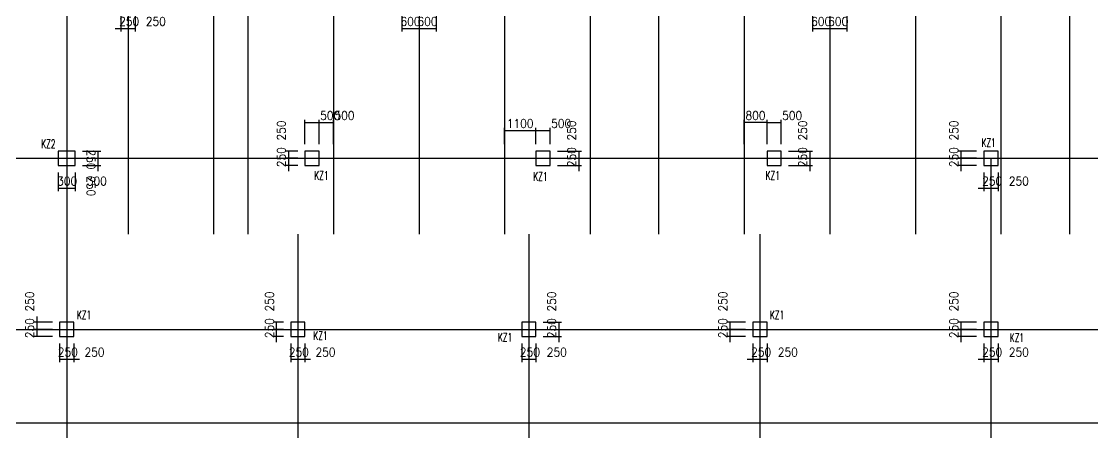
# Model space of a CAD drawing. Extents: x 387171 to 699106, y 11966 to 245688.
# Drawn here: x 537168 to 574722, y 203469 to 217889 of the extents above; entities that cross this region are included whole.
import ezdxf

# ---------------------------------------------------------------- set-up
doc = ezdxf.new("R2010")
doc.units = 0
doc.header["$LTSCALE"] = 100
doc.header["$MEASUREMENT"] = 0
for name, color, linetype in [('COLU', 7, 'Continuous'), ('DIM', 3, 'Continuous'), ('DOTE', 253, 'Continuous'), ('NUM', 7, 'Continuous'), ('小尺寸', 4, 'Continuous')]:
    doc.layers.add(name, color=color, linetype=linetype)
doc.styles.get("Standard").update_dxf_attribs({"font": 'standard'})
doc.dimstyles.get("Standard").update_dxf_attribs({"dimtxt": 300, "dimasz": 100, "dimexe": 100, "dimexo": 250, "dimgap": 100, "dimtad": 0, "dimtoh": 1, "dimdec": 0, "dimdsep": 46, "dimcen": 0.09, "dimclrt": 7, "dimadec": 0, "dimazin": 0, "dimtfac": 1, "dimtdec": 4, "dimtofl": 0, "dimtmove": 0, "dimatfit": 3, "dimfxl": 1, "dimtolj": 1, "dimtzin": 0, "dimarcsym": 0})

# ---------------------------------------------------------------- blocks, each defined once
blk = doc.blocks.new('*D972')
at = {"layer": '小尺寸', "color": 0, "linetype": 'ByBlock', "lineweight": -2}
for p, q in [((564908, 218187), (564908, 217537)), ((565508, 218187), (565508, 217537)), ((564908, 217637), (565508, 217637))]:
    blk.add_line(p, q, dxfattribs=at)
for points in [[(564908, 217637), (565008, 217654), (565008, 217620)], [(565508, 217637), (565408, 217620), (565408, 217654)]]:
    blk.add_solid(points, dxfattribs=at)
at = {"layer": '小尺寸', "color": 7, "linetype": 'Continuous', "lineweight": -2, "insert": (565208, 217887), "char_height": 300, "width": 556.67, "attachment_point": 5}
blk.add_mtext('600', dxfattribs=at)
blk = doc.blocks.new('*D1742')
at = {"layer": '小尺寸', "color": 0, "linetype": 'ByBlock', "lineweight": -2}
for p, q in [((565508, 218187), (565508, 217537)), ((566108, 218187), (566108, 217537)), ((565508, 217637), (566108, 217637))]:
    blk.add_line(p, q, dxfattribs=at)
for points in [[(565508, 217637), (565608, 217654), (565608, 217620)], [(566108, 217637), (566008, 217620), (566008, 217654)]]:
    blk.add_solid(points, dxfattribs=at)
at = {"layer": '小尺寸', "color": 7, "linetype": 'Continuous', "lineweight": -2, "insert": (565808, 217887), "char_height": 300, "width": 556.67, "attachment_point": 5}
blk.add_mtext('600', dxfattribs=at)
blk = doc.blocks.new('*D2024')
at = {"layer": '小尺寸', "color": 0, "linetype": 'ByBlock', "lineweight": -2}
for p, q in [((550508, 218187), (550508, 217537)), ((551108, 218187), (551108, 217537)), ((550508, 217637), (551108, 217637))]:
    blk.add_line(p, q, dxfattribs=at)
for points in [[(550508, 217637), (550608, 217654), (550608, 217620)], [(551108, 217637), (551008, 217620), (551008, 217654)]]:
    blk.add_solid(points, dxfattribs=at)
at = {"layer": '小尺寸', "color": 7, "linetype": 'Continuous', "lineweight": -2, "insert": (550808, 217887), "char_height": 300, "width": 556.67, "attachment_point": 5}
blk.add_mtext('600', dxfattribs=at)
blk = doc.blocks.new('*D2215')
at = {"layer": '小尺寸', "color": 0, "linetype": 'ByBlock', "lineweight": -2}
for p, q in [((551108, 218187), (551108, 217537)), ((551708, 218187), (551708, 217537)), ((551108, 217637), (551708, 217637))]:
    blk.add_line(p, q, dxfattribs=at)
for points in [[(551108, 217637), (551208, 217654), (551208, 217620)], [(551708, 217637), (551608, 217620), (551608, 217654)]]:
    blk.add_solid(points, dxfattribs=at)
at = {"layer": '小尺寸', "color": 7, "linetype": 'Continuous', "lineweight": -2, "insert": (551408, 217887), "char_height": 300, "width": 556.67, "attachment_point": 5}
blk.add_mtext('600', dxfattribs=at)
blk = doc.blocks.new('*D1907')
at = {"layer": 'DIM', "color": 0, "linetype": 'ByBlock', "lineweight": -2}
for p, q in [((540658, 218188), (540658, 217538)), ((540908, 218188), (540908, 217538)), ((540458, 217638), (541108, 217638))]:
    blk.add_line(p, q, dxfattribs=at)
for points in [[(540658, 217638), (540558, 217621), (540558, 217655)], [(540908, 217638), (541008, 217655), (541008, 217621)]]:
    blk.add_solid(points, dxfattribs=at)
at = {"layer": 'DIM', "color": 7, "linetype": 'Continuous', "lineweight": -2, "insert": (540948, 217888), "char_height": 300, "width": 566.67, "attachment_point": 5}
blk.add_mtext('250', dxfattribs=at)
blk = doc.blocks.new('*D1522')
at = {"layer": 'DIM', "color": 0, "linetype": 'ByBlock', "lineweight": -2}
for p, q in [((540908, 218188), (540908, 217538)), ((541158, 218188), (541158, 217538)), ((540908, 217638), (541158, 217638))]:
    blk.add_line(p, q, dxfattribs=at)
for points in [[(540908, 217638), (541008, 217655), (541008, 217621)], [(541158, 217638), (541058, 217621), (541058, 217655)]]:
    blk.add_solid(points, dxfattribs=at)
at = {"layer": 'DIM', "color": 7, "linetype": 'Continuous', "lineweight": -2, "insert": (541884, 217888), "char_height": 300, "width": 566.67, "attachment_point": 5}
blk.add_mtext('250', dxfattribs=at)
blk = doc.blocks.new('*D2287')
at = {"layer": 'DIM', "color": 0, "linetype": 'ByBlock', "lineweight": -2}
for p, q in [((570658, 213338), (570008, 213338)), ((570108, 213338), (570108, 213088)), ((570658, 213088), (570008, 213088))]:
    blk.add_line(p, q, dxfattribs=at)
for points in [[(570108, 213338), (570125, 213238), (570091, 213238)], [(570108, 213088), (570091, 213188), (570125, 213188)]]:
    blk.add_solid(points, dxfattribs=at)
at = {"layer": 'DIM', "color": 7, "linetype": 'Continuous', "lineweight": -2, "insert": (569858, 214064), "char_height": 300, "width": 566.67, "attachment_point": 5, "rotation": 90}
blk.add_mtext('250', dxfattribs=at)
blk = doc.blocks.new('*D2046')
at = {"layer": 'DIM', "color": 0, "linetype": 'ByBlock', "lineweight": -2}
for p, q in [((570658, 213088), (570008, 213088)), ((570108, 213288), (570108, 212638)), ((570658, 212838), (570008, 212838))]:
    blk.add_line(p, q, dxfattribs=at)
for points in [[(570108, 213088), (570091, 213188), (570125, 213188)], [(570108, 212838), (570125, 212738), (570091, 212738)]]:
    blk.add_solid(points, dxfattribs=at)
at = {"layer": 'DIM', "color": 7, "linetype": 'Continuous', "lineweight": -2, "insert": (569858, 213128), "char_height": 300, "width": 566.67, "attachment_point": 5, "rotation": 90}
blk.add_mtext('250', dxfattribs=at)
blk = doc.blocks.new('*D2806')
at = {"layer": 'DIM', "color": 0, "linetype": 'ByBlock', "lineweight": -2}
for p, q in [((570908, 212588), (570908, 211938)), ((571158, 212588), (571158, 211938)), ((570708, 212038), (571358, 212038))]:
    blk.add_line(p, q, dxfattribs=at)
for points in [[(570908, 212038), (570808, 212021), (570808, 212055)], [(571158, 212038), (571258, 212055), (571258, 212021)]]:
    blk.add_solid(points, dxfattribs=at)
at = {"layer": 'DIM', "color": 7, "linetype": 'Continuous', "lineweight": -2, "insert": (571198, 212288), "char_height": 300, "width": 566.67, "attachment_point": 5}
blk.add_mtext('250', dxfattribs=at)
blk = doc.blocks.new('*D2556')
at = {"layer": 'DIM', "color": 0, "linetype": 'ByBlock', "lineweight": -2}
for p, q in [((571158, 212588), (571158, 211938)), ((571408, 212588), (571408, 211938)), ((571158, 212038), (571408, 212038))]:
    blk.add_line(p, q, dxfattribs=at)
for points in [[(571158, 212038), (571258, 212055), (571258, 212021)], [(571408, 212038), (571308, 212021), (571308, 212055)]]:
    blk.add_solid(points, dxfattribs=at)
at = {"layer": 'DIM', "color": 7, "linetype": 'Continuous', "lineweight": -2, "insert": (572134, 212288), "char_height": 300, "width": 566.67, "attachment_point": 5}
blk.add_mtext('250', dxfattribs=at)
blk = doc.blocks.new('*D1578')
at = {"layer": 'DIM', "color": 0, "linetype": 'ByBlock', "lineweight": -2}
for p, q in [((563308, 213588), (563308, 214438)), ((563808, 213588), (563808, 214438)), ((563308, 214338), (563808, 214338))]:
    blk.add_line(p, q, dxfattribs=at)
for points in [[(563308, 214338), (563408, 214355), (563408, 214321)], [(563808, 214338), (563708, 214321), (563708, 214355)]]:
    blk.add_solid(points, dxfattribs=at)
at = {"layer": 'DIM', "color": 7, "linetype": 'Continuous', "lineweight": -2, "insert": (564191, 214588), "char_height": 300, "width": 566.67, "attachment_point": 5}
blk.add_mtext('500', dxfattribs=at)
blk = doc.blocks.new('*D1344')
at = {"layer": 'DIM', "color": 0, "linetype": 'ByBlock', "lineweight": -2}
for p, q in [((564058, 213338), (564908, 213338)), ((564808, 213338), (564808, 213088)), ((564058, 213088), (564908, 213088))]:
    blk.add_line(p, q, dxfattribs=at)
for points in [[(564808, 213338), (564825, 213238), (564791, 213238)], [(564808, 213088), (564791, 213188), (564825, 213188)]]:
    blk.add_solid(points, dxfattribs=at)
at = {"layer": 'DIM', "color": 7, "linetype": 'Continuous', "lineweight": -2, "insert": (564558, 214064), "char_height": 300, "width": 566.67, "attachment_point": 5, "rotation": 90}
blk.add_mtext('250', dxfattribs=at)
blk = doc.blocks.new('*D2085')
at = {"layer": 'DIM', "color": 0, "linetype": 'ByBlock', "lineweight": -2}
for p, q in [((564058, 213088), (564908, 213088)), ((564808, 213288), (564808, 212638)), ((564058, 212838), (564908, 212838))]:
    blk.add_line(p, q, dxfattribs=at)
for points in [[(564808, 213088), (564791, 213188), (564825, 213188)], [(564808, 212838), (564825, 212738), (564791, 212738)]]:
    blk.add_solid(points, dxfattribs=at)
at = {"layer": 'DIM', "color": 7, "linetype": 'Continuous', "lineweight": -2, "insert": (564558, 213128), "char_height": 300, "width": 566.67, "attachment_point": 5, "rotation": 90}
blk.add_mtext('250', dxfattribs=at)
blk = doc.blocks.new('*D1826')
at = {"layer": 'DIM', "color": 0, "linetype": 'ByBlock', "lineweight": -2}
for p, q in [((555208, 213588), (555208, 214159)), ((555208, 214059), (555708, 214059)), ((555708, 213588), (555708, 214159))]:
    blk.add_line(p, q, dxfattribs=at)
for points in [[(555208, 214059), (555308, 214076), (555308, 214042)], [(555708, 214059), (555608, 214042), (555608, 214076)]]:
    blk.add_solid(points, dxfattribs=at)
at = {"layer": 'DIM', "color": 7, "linetype": 'Continuous', "lineweight": -2, "insert": (556091, 214309), "char_height": 300, "width": 566.67, "attachment_point": 5}
blk.add_mtext('500', dxfattribs=at)
blk = doc.blocks.new('*D2581')
at = {"layer": 'DIM', "color": 0, "linetype": 'ByBlock', "lineweight": -2}
for p, q in [((555958, 213338), (556808, 213338)), ((556708, 213338), (556708, 213088)), ((555958, 213088), (556808, 213088))]:
    blk.add_line(p, q, dxfattribs=at)
for points in [[(556708, 213338), (556725, 213238), (556691, 213238)], [(556708, 213088), (556691, 213188), (556725, 213188)]]:
    blk.add_solid(points, dxfattribs=at)
at = {"layer": 'DIM', "color": 7, "linetype": 'Continuous', "lineweight": -2, "insert": (556458, 214064), "char_height": 300, "width": 566.67, "attachment_point": 5, "rotation": 90}
blk.add_mtext('250', dxfattribs=at)
blk = doc.blocks.new('*D2338')
at = {"layer": 'DIM', "color": 0, "linetype": 'ByBlock', "lineweight": -2}
for p, q in [((555958, 213088), (556808, 213088)), ((556708, 213288), (556708, 212638)), ((555958, 212838), (556808, 212838))]:
    blk.add_line(p, q, dxfattribs=at)
for points in [[(556708, 213088), (556691, 213188), (556725, 213188)], [(556708, 212838), (556725, 212738), (556691, 212738)]]:
    blk.add_solid(points, dxfattribs=at)
at = {"layer": 'DIM', "color": 7, "linetype": 'Continuous', "lineweight": -2, "insert": (556458, 213128), "char_height": 300, "width": 566.67, "attachment_point": 5, "rotation": 90}
blk.add_mtext('250', dxfattribs=at)
blk = doc.blocks.new('*D3113')
at = {"layer": 'DIM', "color": 0, "linetype": 'ByBlock', "lineweight": -2}
for p, q in [((547108, 213588), (547108, 214438)), ((547608, 213588), (547608, 214438)), ((547108, 214338), (547608, 214338))]:
    blk.add_line(p, q, dxfattribs=at)
for points in [[(547108, 214338), (547208, 214355), (547208, 214321)], [(547608, 214338), (547508, 214321), (547508, 214355)]]:
    blk.add_solid(points, dxfattribs=at)
at = {"layer": 'DIM', "color": 7, "linetype": 'Continuous', "lineweight": -2, "insert": (547991, 214588), "char_height": 300, "width": 566.67, "attachment_point": 5}
blk.add_mtext('500', dxfattribs=at)
blk = doc.blocks.new('*D2838')
at = {"layer": 'DIM', "color": 0, "linetype": 'ByBlock', "lineweight": -2}
for p, q in [((546858, 213338), (546431, 213338)), ((546531, 213338), (546531, 213088)), ((546858, 213088), (546431, 213088))]:
    blk.add_line(p, q, dxfattribs=at)
for points in [[(546531, 213338), (546548, 213238), (546514, 213238)], [(546531, 213088), (546514, 213188), (546548, 213188)]]:
    blk.add_solid(points, dxfattribs=at)
at = {"layer": 'DIM', "color": 7, "linetype": 'Continuous', "lineweight": -2, "insert": (546281, 214064), "char_height": 300, "width": 566.67, "attachment_point": 5, "rotation": 90}
blk.add_mtext('250', dxfattribs=at)
blk = doc.blocks.new('*D3026')
at = {"layer": 'DIM', "color": 0, "linetype": 'ByBlock', "lineweight": -2}
for p, q in [((546858, 213088), (546431, 213088)), ((546531, 213288), (546531, 212638)), ((546858, 212838), (546431, 212838))]:
    blk.add_line(p, q, dxfattribs=at)
for points in [[(546531, 213088), (546514, 213188), (546548, 213188)], [(546531, 212838), (546548, 212738), (546514, 212738)]]:
    blk.add_solid(points, dxfattribs=at)
at = {"layer": 'DIM', "color": 7, "linetype": 'Continuous', "lineweight": -2, "insert": (546281, 213128), "char_height": 300, "width": 566.67, "attachment_point": 5, "rotation": 90}
blk.add_mtext('250', dxfattribs=at)
blk = doc.blocks.new('*D966')
at = {"layer": 'DIM', "color": 0, "linetype": 'ByBlock', "lineweight": -2}
for p, q in [((538458, 212588), (538458, 211938)), ((538758, 212588), (538758, 211938)), ((538458, 212038), (538758, 212038))]:
    blk.add_line(p, q, dxfattribs=at)
for points in [[(538458, 212038), (538558, 212055), (538558, 212021)], [(538758, 212038), (538658, 212021), (538658, 212055)]]:
    blk.add_solid(points, dxfattribs=at)
at = {"layer": 'DIM', "color": 7, "linetype": 'Continuous', "lineweight": -2, "insert": (538773, 212288), "char_height": 300, "width": 566.67, "attachment_point": 5}
blk.add_mtext('300', dxfattribs=at)
blk = doc.blocks.new('*D1890')
at = {"layer": 'DIM', "color": 0, "linetype": 'ByBlock', "lineweight": -2}
for p, q in [((538758, 212588), (538758, 211938)), ((539058, 212588), (539058, 211938)), ((538758, 212038), (539058, 212038))]:
    blk.add_line(p, q, dxfattribs=at)
for points in [[(538758, 212038), (538858, 212055), (538858, 212021)], [(539058, 212038), (538958, 212021), (538958, 212055)]]:
    blk.add_solid(points, dxfattribs=at)
at = {"layer": 'DIM', "color": 7, "linetype": 'Continuous', "lineweight": -2, "insert": (539809, 212288), "char_height": 300, "width": 566.67, "attachment_point": 5}
blk.add_mtext('300', dxfattribs=at)
blk = doc.blocks.new('*D1498')
at = {"layer": 'DIM', "color": 0, "linetype": 'ByBlock', "lineweight": -2}
for p, q in [((539308, 213088), (539958, 213088)), ((539858, 212638), (539858, 213288)), ((539308, 212838), (539958, 212838))]:
    blk.add_line(p, q, dxfattribs=at)
for points in [[(539858, 213088), (539841, 213188), (539875, 213188)], [(539858, 212838), (539875, 212738), (539841, 212738)]]:
    blk.add_solid(points, dxfattribs=at)
at = {"layer": 'DIM', "color": 7, "linetype": 'Continuous', "lineweight": -2, "insert": (539608, 212112), "char_height": 300, "width": 566.67, "attachment_point": 5, "rotation": 270}
blk.add_mtext('250', dxfattribs=at)
blk = doc.blocks.new('*D2409')
at = {"layer": 'DIM', "color": 0, "linetype": 'ByBlock', "lineweight": -2}
for p, q in [((539308, 213338), (539958, 213338)), ((539858, 213088), (539858, 213338)), ((539308, 213088), (539958, 213088))]:
    blk.add_line(p, q, dxfattribs=at)
for points in [[(539858, 213338), (539875, 213238), (539841, 213238)], [(539858, 213088), (539841, 213188), (539875, 213188)]]:
    blk.add_solid(points, dxfattribs=at)
at = {"layer": 'DIM', "color": 7, "linetype": 'Continuous', "lineweight": -2, "insert": (539608, 213048), "char_height": 300, "width": 566.67, "attachment_point": 5, "rotation": 270}
blk.add_mtext('250', dxfattribs=at)
blk = doc.blocks.new('*D3268')
at = {"layer": 'DIM', "color": 0, "linetype": 'ByBlock', "lineweight": -2}
for p, q in [((538258, 207338), (537608, 207338)), ((537708, 207538), (537708, 206888)), ((538258, 207088), (537608, 207088))]:
    blk.add_line(p, q, dxfattribs=at)
for points in [[(537708, 207338), (537691, 207438), (537725, 207438)], [(537708, 207088), (537725, 206988), (537691, 206988)]]:
    blk.add_solid(points, dxfattribs=at)
at = {"layer": 'DIM', "color": 7, "linetype": 'Continuous', "lineweight": -2, "insert": (537458, 208064), "char_height": 300, "width": 566.67, "attachment_point": 5, "rotation": 90}
blk.add_mtext('250', dxfattribs=at)
blk = doc.blocks.new('*D2883')
at = {"layer": 'DIM', "color": 0, "linetype": 'ByBlock', "lineweight": -2}
for p, q in [((538258, 207088), (537608, 207088)), ((537708, 207088), (537708, 206838)), ((538258, 206838), (537608, 206838))]:
    blk.add_line(p, q, dxfattribs=at)
for points in [[(537708, 207088), (537725, 206988), (537691, 206988)], [(537708, 206838), (537691, 206938), (537725, 206938)]]:
    blk.add_solid(points, dxfattribs=at)
at = {"layer": 'DIM', "color": 7, "linetype": 'Continuous', "lineweight": -2, "insert": (537458, 207128), "char_height": 300, "width": 566.67, "attachment_point": 5, "rotation": 90}
blk.add_mtext('250', dxfattribs=at)
blk = doc.blocks.new('*D3665')
at = {"layer": 'DIM', "color": 0, "linetype": 'ByBlock', "lineweight": -2}
for p, q in [((538508, 206588), (538508, 205938)), ((538758, 206588), (538758, 205938)), ((538508, 206038), (538758, 206038))]:
    blk.add_line(p, q, dxfattribs=at)
for points in [[(538508, 206038), (538608, 206055), (538608, 206021)], [(538758, 206038), (538658, 206021), (538658, 206055)]]:
    blk.add_solid(points, dxfattribs=at)
at = {"layer": 'DIM', "color": 7, "linetype": 'Continuous', "lineweight": -2, "insert": (538798, 206288), "char_height": 300, "width": 566.67, "attachment_point": 5}
blk.add_mtext('250', dxfattribs=at)
blk = doc.blocks.new('*D3415')
at = {"layer": 'DIM', "color": 0, "linetype": 'ByBlock', "lineweight": -2}
for p, q in [((538758, 206588), (538758, 205938)), ((539008, 206588), (539008, 205938)), ((538558, 206038), (539208, 206038))]:
    blk.add_line(p, q, dxfattribs=at)
for points in [[(538758, 206038), (538658, 206021), (538658, 206055)], [(539008, 206038), (539108, 206055), (539108, 206021)]]:
    blk.add_solid(points, dxfattribs=at)
at = {"layer": 'DIM', "color": 7, "linetype": 'Continuous', "lineweight": -2, "insert": (539734, 206288), "char_height": 300, "width": 566.67, "attachment_point": 5}
blk.add_mtext('250', dxfattribs=at)
blk = doc.blocks.new('*D3609')
at = {"layer": 'DIM', "color": 0, "linetype": 'ByBlock', "lineweight": -2}
for p, q in [((546608, 206588), (546608, 205938)), ((546858, 206588), (546858, 205938)), ((546608, 206038), (546858, 206038))]:
    blk.add_line(p, q, dxfattribs=at)
for points in [[(546608, 206038), (546708, 206055), (546708, 206021)], [(546858, 206038), (546758, 206021), (546758, 206055)]]:
    blk.add_solid(points, dxfattribs=at)
at = {"layer": 'DIM', "color": 7, "linetype": 'Continuous', "lineweight": -2, "insert": (546898, 206288), "char_height": 300, "width": 566.67, "attachment_point": 5}
blk.add_mtext('250', dxfattribs=at)
blk = doc.blocks.new('*D4359')
at = {"layer": 'DIM', "color": 0, "linetype": 'ByBlock', "lineweight": -2}
for p, q in [((546858, 206588), (546858, 205938)), ((547108, 206588), (547108, 205938)), ((546658, 206038), (547308, 206038))]:
    blk.add_line(p, q, dxfattribs=at)
for points in [[(546858, 206038), (546758, 206021), (546758, 206055)], [(547108, 206038), (547208, 206055), (547208, 206021)]]:
    blk.add_solid(points, dxfattribs=at)
at = {"layer": 'DIM', "color": 7, "linetype": 'Continuous', "lineweight": -2, "insert": (547834, 206288), "char_height": 300, "width": 566.67, "attachment_point": 5}
blk.add_mtext('250', dxfattribs=at)
blk = doc.blocks.new('*D4121')
at = {"layer": 'DIM', "color": 0, "linetype": 'ByBlock', "lineweight": -2}
for p, q in [((546358, 207088), (546015, 207088)), ((546115, 206638), (546115, 207288)), ((546358, 206838), (546015, 206838))]:
    blk.add_line(p, q, dxfattribs=at)
for points in [[(546115, 207088), (546099, 207188), (546132, 207188)], [(546115, 206838), (546132, 206738), (546099, 206738)]]:
    blk.add_solid(points, dxfattribs=at)
at = {"layer": 'DIM', "color": 7, "linetype": 'Continuous', "lineweight": -2, "insert": (545865, 207128), "char_height": 300, "width": 566.67, "attachment_point": 5, "rotation": 90}
blk.add_mtext('250', dxfattribs=at)
blk = doc.blocks.new('*D307')
at = {"layer": 'DIM', "color": 0, "linetype": 'ByBlock', "lineweight": -2}
for p, q in [((546358, 207338), (546015, 207338)), ((546115, 207088), (546115, 207338)), ((546358, 207088), (546015, 207088))]:
    blk.add_line(p, q, dxfattribs=at)
for points in [[(546115, 207338), (546132, 207238), (546099, 207238)], [(546115, 207088), (546099, 207188), (546132, 207188)]]:
    blk.add_solid(points, dxfattribs=at)
at = {"layer": 'DIM', "color": 7, "linetype": 'Continuous', "lineweight": -2, "insert": (545865, 208064), "char_height": 300, "width": 566.67, "attachment_point": 5, "rotation": 90}
blk.add_mtext('250', dxfattribs=at)
blk = doc.blocks.new('*D65')
at = {"layer": 'DIM', "color": 0, "linetype": 'ByBlock', "lineweight": -2}
for p, q in [((555458, 207338), (556108, 207338)), ((556008, 207338), (556008, 207088)), ((555458, 207088), (556108, 207088))]:
    blk.add_line(p, q, dxfattribs=at)
for points in [[(556008, 207338), (556025, 207238), (555991, 207238)], [(556008, 207088), (555991, 207188), (556025, 207188)]]:
    blk.add_solid(points, dxfattribs=at)
at = {"layer": 'DIM', "color": 7, "linetype": 'Continuous', "lineweight": -2, "insert": (555758, 208064), "char_height": 300, "width": 566.67, "attachment_point": 5, "rotation": 90}
blk.add_mtext('250', dxfattribs=at)
blk = doc.blocks.new('*D804')
at = {"layer": 'DIM', "color": 0, "linetype": 'ByBlock', "lineweight": -2}
for p, q in [((555458, 207088), (556108, 207088)), ((556008, 207288), (556008, 206638)), ((555458, 206838), (556108, 206838))]:
    blk.add_line(p, q, dxfattribs=at)
for points in [[(556008, 207088), (555991, 207188), (556025, 207188)], [(556008, 206838), (556025, 206738), (555991, 206738)]]:
    blk.add_solid(points, dxfattribs=at)
at = {"layer": 'DIM', "color": 7, "linetype": 'Continuous', "lineweight": -2, "insert": (555758, 207128), "char_height": 300, "width": 566.67, "attachment_point": 5, "rotation": 90}
blk.add_mtext('250', dxfattribs=at)
blk = doc.blocks.new('*D1002')
at = {"layer": 'DIM', "color": 0, "linetype": 'ByBlock', "lineweight": -2}
for p, q in [((554708, 206588), (554708, 205938)), ((554958, 206588), (554958, 205938)), ((554708, 206038), (554958, 206038))]:
    blk.add_line(p, q, dxfattribs=at)
for points in [[(554708, 206038), (554808, 206055), (554808, 206021)], [(554958, 206038), (554858, 206021), (554858, 206055)]]:
    blk.add_solid(points, dxfattribs=at)
at = {"layer": 'DIM', "color": 7, "linetype": 'Continuous', "lineweight": -2, "insert": (554998, 206288), "char_height": 300, "width": 566.67, "attachment_point": 5}
blk.add_mtext('250', dxfattribs=at)
blk = doc.blocks.new('*D759')
at = {"layer": 'DIM', "color": 0, "linetype": 'ByBlock', "lineweight": -2}
for p, q in [((554958, 206588), (554958, 205938)), ((555208, 206588), (555208, 205938)), ((554958, 206038), (555208, 206038))]:
    blk.add_line(p, q, dxfattribs=at)
for points in [[(554958, 206038), (555058, 206055), (555058, 206021)], [(555208, 206038), (555108, 206021), (555108, 206055)]]:
    blk.add_solid(points, dxfattribs=at)
at = {"layer": 'DIM', "color": 7, "linetype": 'Continuous', "lineweight": -2, "insert": (555934, 206288), "char_height": 300, "width": 566.67, "attachment_point": 5}
blk.add_mtext('250', dxfattribs=at)
blk = doc.blocks.new('*D1537')
at = {"layer": 'DIM', "color": 0, "linetype": 'ByBlock', "lineweight": -2}
for p, q in [((562558, 207338), (561908, 207338)), ((562008, 207338), (562008, 207088)), ((562558, 207088), (561908, 207088))]:
    blk.add_line(p, q, dxfattribs=at)
for points in [[(562008, 207338), (562025, 207238), (561991, 207238)], [(562008, 207088), (561991, 207188), (562025, 207188)]]:
    blk.add_solid(points, dxfattribs=at)
at = {"layer": 'DIM', "color": 7, "linetype": 'Continuous', "lineweight": -2, "insert": (561758, 208064), "char_height": 300, "width": 566.67, "attachment_point": 5, "rotation": 90}
blk.add_mtext('250', dxfattribs=at)
blk = doc.blocks.new('*D1155')
at = {"layer": 'DIM', "color": 0, "linetype": 'ByBlock', "lineweight": -2}
for p, q in [((562558, 207088), (561908, 207088)), ((562008, 207288), (562008, 206638)), ((562558, 206838), (561908, 206838))]:
    blk.add_line(p, q, dxfattribs=at)
for points in [[(562008, 207088), (561991, 207188), (562025, 207188)], [(562008, 206838), (562025, 206738), (561991, 206738)]]:
    blk.add_solid(points, dxfattribs=at)
at = {"layer": 'DIM', "color": 7, "linetype": 'Continuous', "lineweight": -2, "insert": (561758, 207128), "char_height": 300, "width": 566.67, "attachment_point": 5, "rotation": 90}
blk.add_mtext('250', dxfattribs=at)
blk = doc.blocks.new('*D2065')
at = {"layer": 'DIM', "color": 0, "linetype": 'ByBlock', "lineweight": -2}
for p, q in [((562808, 206588), (562808, 205938)), ((563058, 206588), (563058, 205938)), ((562608, 206038), (563258, 206038))]:
    blk.add_line(p, q, dxfattribs=at)
for points in [[(562808, 206038), (562708, 206021), (562708, 206055)], [(563058, 206038), (563158, 206055), (563158, 206021)]]:
    blk.add_solid(points, dxfattribs=at)
at = {"layer": 'DIM', "color": 7, "linetype": 'Continuous', "lineweight": -2, "insert": (563098, 206288), "char_height": 300, "width": 566.67, "attachment_point": 5}
blk.add_mtext('250', dxfattribs=at)
blk = doc.blocks.new('*D1652')
at = {"layer": 'DIM', "color": 0, "linetype": 'ByBlock', "lineweight": -2}
for p, q in [((563058, 206588), (563058, 205938)), ((563308, 206588), (563308, 205938)), ((563058, 206038), (563308, 206038))]:
    blk.add_line(p, q, dxfattribs=at)
for points in [[(563058, 206038), (563158, 206055), (563158, 206021)], [(563308, 206038), (563208, 206021), (563208, 206055)]]:
    blk.add_solid(points, dxfattribs=at)
at = {"layer": 'DIM', "color": 7, "linetype": 'Continuous', "lineweight": -2, "insert": (564034, 206288), "char_height": 300, "width": 566.67, "attachment_point": 5}
blk.add_mtext('250', dxfattribs=at)
blk = doc.blocks.new('*D2573')
at = {"layer": 'DIM', "color": 0, "linetype": 'ByBlock', "lineweight": -2}
for p, q in [((570658, 207338), (570008, 207338)), ((570108, 207338), (570108, 207088)), ((570658, 207088), (570008, 207088))]:
    blk.add_line(p, q, dxfattribs=at)
for points in [[(570108, 207338), (570125, 207238), (570091, 207238)], [(570108, 207088), (570091, 207188), (570125, 207188)]]:
    blk.add_solid(points, dxfattribs=at)
at = {"layer": 'DIM', "color": 7, "linetype": 'Continuous', "lineweight": -2, "insert": (569858, 208064), "char_height": 300, "width": 566.67, "attachment_point": 5, "rotation": 90}
blk.add_mtext('250', dxfattribs=at)
blk = doc.blocks.new('*D2772')
at = {"layer": 'DIM', "color": 0, "linetype": 'ByBlock', "lineweight": -2}
for p, q in [((570658, 207088), (570008, 207088)), ((570108, 207288), (570108, 206638)), ((570658, 206838), (570008, 206838))]:
    blk.add_line(p, q, dxfattribs=at)
for points in [[(570108, 207088), (570091, 207188), (570125, 207188)], [(570108, 206838), (570125, 206738), (570091, 206738)]]:
    blk.add_solid(points, dxfattribs=at)
at = {"layer": 'DIM', "color": 7, "linetype": 'Continuous', "lineweight": -2, "insert": (569858, 207128), "char_height": 300, "width": 566.67, "attachment_point": 5, "rotation": 90}
blk.add_mtext('250', dxfattribs=at)
blk = doc.blocks.new('*D2381')
at = {"layer": 'DIM', "color": 0, "linetype": 'ByBlock', "lineweight": -2}
for p, q in [((570908, 206588), (570908, 205938)), ((571158, 206588), (571158, 205938)), ((570708, 206038), (571358, 206038))]:
    blk.add_line(p, q, dxfattribs=at)
for points in [[(570908, 206038), (570808, 206021), (570808, 206055)], [(571158, 206038), (571258, 206055), (571258, 206021)]]:
    blk.add_solid(points, dxfattribs=at)
at = {"layer": 'DIM', "color": 7, "linetype": 'Continuous', "lineweight": -2, "insert": (571198, 206288), "char_height": 300, "width": 566.67, "attachment_point": 5}
blk.add_mtext('250', dxfattribs=at)
blk = doc.blocks.new('*D3286')
at = {"layer": 'DIM', "color": 0, "linetype": 'ByBlock', "lineweight": -2}
for p, q in [((571158, 206588), (571158, 205938)), ((571408, 206588), (571408, 205938)), ((571158, 206038), (571408, 206038))]:
    blk.add_line(p, q, dxfattribs=at)
for points in [[(571158, 206038), (571258, 206055), (571258, 206021)], [(571408, 206038), (571308, 206021), (571308, 206055)]]:
    blk.add_solid(points, dxfattribs=at)
at = {"layer": 'DIM', "color": 7, "linetype": 'Continuous', "lineweight": -2, "insert": (572134, 206288), "char_height": 300, "width": 566.67, "attachment_point": 5}
blk.add_mtext('250', dxfattribs=at)
blk = doc.blocks.new('*D3819')
at = {"layer": 'DIM', "color": 0, "linetype": 'ByBlock', "lineweight": -2}
for p, q in [((547608, 213588), (547608, 214438)), ((548108, 213588), (548108, 214438)), ((547608, 214338), (548108, 214338))]:
    blk.add_line(p, q, dxfattribs=at)
for points in [[(547608, 214338), (547708, 214355), (547708, 214321)], [(548108, 214338), (548008, 214321), (548008, 214355)]]:
    blk.add_solid(points, dxfattribs=at)
at = {"layer": 'DIM', "color": 7, "linetype": 'Continuous', "lineweight": -2, "insert": (548491, 214588), "char_height": 300, "width": 566.67, "attachment_point": 5}
blk.add_mtext('500', dxfattribs=at)
blk = doc.blocks.new('*D3995')
at = {"layer": 'DIM', "color": 0, "linetype": 'ByBlock', "lineweight": -2}
for p, q in [((554108, 213588), (554108, 214159)), ((554108, 214059), (555208, 214059)), ((555208, 213588), (555208, 214159))]:
    blk.add_line(p, q, dxfattribs=at)
for points in [[(554108, 214059), (554208, 214076), (554208, 214042)], [(555208, 214059), (555108, 214042), (555108, 214076)]]:
    blk.add_solid(points, dxfattribs=at)
at = {"layer": 'DIM', "color": 7, "linetype": 'Continuous', "lineweight": -2, "insert": (554658, 214309), "char_height": 300, "width": 685, "attachment_point": 5}
blk.add_mtext('1100', dxfattribs=at)
blk = doc.blocks.new('*D308')
at = {"layer": 'DIM', "color": 0, "linetype": 'ByBlock', "lineweight": -2}
for p, q in [((562508, 213588), (562508, 214438)), ((563308, 213588), (563308, 214438)), ((563308, 214338), (562508, 214338))]:
    blk.add_line(p, q, dxfattribs=at)
for points in [[(562508, 214338), (562608, 214355), (562608, 214321)], [(563308, 214338), (563208, 214321), (563208, 214355)]]:
    blk.add_solid(points, dxfattribs=at)
at = {"layer": 'DIM', "color": 7, "linetype": 'Continuous', "lineweight": -2, "insert": (562908, 214588), "char_height": 300, "width": 566.67, "attachment_point": 5}
blk.add_mtext('800', dxfattribs=at)
blk = doc.blocks.new('后浇带现场')
at = {"color": 6, "lineweight": 30}
blk.add_lwpolyline([(715456, 762040), (715456, 738130), (710856, 738130), (710856, 730849), (774707, 730849), (774707, 772730)], dxfattribs=at)

msp = doc.modelspace()

# ---------------------------------------------------------------- linework, layer by layer
at = {"layer": 'COLU'}
for points in [[(538458.1, 212837.9), (539058.1, 212837.9), (539058.1, 213337.9), (538458.1, 213337.9)], [(547108.1, 212837.9), (547608.1, 212837.9), (547608.1, 213337.9), (547108.1, 213337.9)], [(555208.1, 212837.9), (555708.1, 212837.9), (555708.1, 213337.9), (555208.1, 213337.9)], [(563308.1, 212837.9), (563808.1, 212837.9), (563808.1, 213337.9), (563308.1, 213337.9)], [(570908.1, 212837.9), (571408.1, 212837.9), (571408.1, 213337.9), (570908.1, 213337.9)], [(538508.1, 206837.9), (539008.1, 206837.9), (539008.1, 207337.9), (538508.1, 207337.9)], [(546608.1, 206837.9), (547108.1, 206837.9), (547108.1, 207337.9), (546608.1, 207337.9)], [(554708.1, 206837.9), (555208.1, 206837.9), (555208.1, 207337.9), (554708.1, 207337.9)], [(562808.1, 206837.9), (563308.1, 206837.9), (563308.1, 207337.9), (562808.1, 207337.9)], [(570908.1, 206837.9), (571408.1, 206837.9), (571408.1, 207337.9), (570908.1, 207337.9)]]:
    msp.add_lwpolyline(points, close=True, dxfattribs=at)
at = {"layer": 'DOTE'}
for p, q in [((538758.1, 238913.1), (538758.1, 94087.9)), ((540908.1, 234260.7), (540908.1, 210429.3)), ((565508.1, 234260.7), (565508.1, 210429.3)), ((559508.1, 228837.9), (559508.1, 210429.3)), ((543908.1, 227437.9), (543908.1, 210429.3)), ((551108.1, 227437.9), (551108.1, 210429.3)), ((545108.1, 223037.9), (545108.1, 210429.3)), ((548108.1, 223037.9), (548108.1, 210429.3)), ((554108.1, 223037.9), (554108.1, 210429.3)), ((557108.1, 223037.9), (557108.1, 210429.3)), ((562508.1, 223037.9), (562508.1, 210429.3)), ((568508.1, 223037.9), (568508.1, 210429.3)), ((571508.1, 223037.9), (571508.1, 210429.3)), ((573908.1, 223037.9), (573908.1, 210429.3)), ((488717.2, 213087.9), (664518.6, 213087.9)), ((571158.1, 213087.9), (571158.1, 94087.9)), ((546858.1, 210429.3), (546858.1, 94087.9)), ((554958.1, 210429.3), (554958.1, 88587.9)), ((563058.1, 210429.3), (563058.1, 84089.2)), ((488958, 207087.9), (664518.6, 207087.9))]:
    msp.add_line(p, q, dxfattribs=at)

# ---------------------------------------------------------------- block references
at = {"color": 3, "lineweight": 30}
msp.add_blockref('后浇带现场', (-182998.7, -527042.1), dxfattribs=at)

# ---------------------------------------------------------------- texts
at = {"layer": 'NUM', "color": 200, "width": 0.7}
for s, p in [('KZ2', (537861.2, 213444)), ('KZ1', (570826.9, 213485.2)), ('KZ1', (547435.6, 212332.8)), ('KZ1', (555113, 212302)), ('KZ1', (563260, 212337.1)), ('KZ1', (539114.1, 207444)), ('KZ1', (563414.1, 207444)), ('KZ1', (547404.4, 206716.7)), ('KZ1', (553877.2, 206659.3)), ('KZ1', (571819.4, 206647.6))]:
    msp.add_text(s, height=300, dxfattribs=at).set_placement(p)

# ---------------------------------------------------------------- dimensions: what is measured, and where the dimension line sits
at = {"layer": 'DIM', "color": 200}
for p1, p2, distance, picture, middle in [((540658.1, 218437.9), (540908.1, 218437.9), -800, '*D1907', (540440, 217887.9)), ((540908.1, 218437.9), (541158.1, 218437.9), -800, '*D1522', (541376.1, 217887.9)), ((570908.1, 213337.9), (570908.1, 213087.9), -800, '*D2287', (569858.1, 213556)), ((539058.1, 213087.9), (539058.1, 213337.9), -800, '*D2409', (539608.1, 213556)), ((570908.1, 213087.9), (570908.1, 212837.9), -800, '*D2046', (569858.1, 212619.9)), ((539058.1, 212837.9), (539058.1, 213087.9), -800, '*D1498', (539608.1, 212619.9)), ((538458.1, 212837.9), (538758.1, 212837.9), -800, '*D966', (538240, 212287.9)), ((538758.1, 212837.9), (539058.1, 212837.9), -800, '*D1890', (539276.1, 212287.9)), ((570908.1, 212837.9), (571158.1, 212837.9), -800, '*D2806', (570690, 212287.9)), ((571158.1, 212837.9), (571408.1, 212837.9), -800, '*D2556', (571626.1, 212287.9)), ((538508.1, 207337.9), (538508.1, 207087.9), -800, '*D3268', (537458.1, 207556)), ((546608.1, 207087.9), (546608.1, 207337.9), 492.6, '*D307', (545865.4, 207556)), ((555208.1, 207337.9), (555208.1, 207087.9), 800, '*D65', (555758.1, 207556)), ((562808.1, 207337.9), (562808.1, 207087.9), -800, '*D1537', (561758.1, 207556)), ((570908.1, 207337.9), (570908.1, 207087.9), -800, '*D2573', (569858.1, 207556)), ((538508.1, 207087.9), (538508.1, 206837.9), -800, '*D2883', (537458.1, 206619.9)), ((546608.1, 206837.9), (546608.1, 207087.9), 492.6, '*D4121', (545865.4, 206619.9)), ((555208.1, 207087.9), (555208.1, 206837.9), 800, '*D804', (555758.1, 206619.9)), ((562808.1, 207087.9), (562808.1, 206837.9), -800, '*D1155', (561758.1, 206619.9)), ((570908.1, 207087.9), (570908.1, 206837.9), -800, '*D2772', (569858.1, 206619.9)), ((538508.1, 206837.9), (538758.1, 206837.9), -800, '*D3665', (538290, 206287.9)), ((538758.1, 206837.9), (539008.1, 206837.9), -800, '*D3415', (539226.1, 206287.9)), ((546608.1, 206837.9), (546858.1, 206837.9), -800, '*D3609', (546390, 206287.9)), ((546858.1, 206837.9), (547108.1, 206837.9), -800, '*D4359', (547326.1, 206287.9)), ((554708.1, 206837.9), (554958.1, 206837.9), -800, '*D1002', (554490, 206287.9)), ((554958.1, 206837.9), (555208.1, 206837.9), -800, '*D759', (555426.1, 206287.9)), ((562808.1, 206837.9), (563058.1, 206837.9), -800, '*D2065', (562590, 206287.9)), ((563058.1, 206837.9), (563308.1, 206837.9), -800, '*D1652', (563526.1, 206287.9)), ((570908.1, 206837.9), (571158.1, 206837.9), -800, '*D2381', (570690, 206287.9)), ((571158.1, 206837.9), (571408.1, 206837.9), -800, '*D3286', (571626.1, 206287.9))]:
    dim = msp.add_aligned_dim(p1=p1, p2=p2, distance=distance, dimstyle='Standard', dxfattribs=at)
    dim.commit()
    dim.dimension.update_dxf_attribs({"geometry": picture, "text_midpoint": middle})
for base, p1, p2, picture, middle in [((547608.1, 214337.9), (547108.1, 213337.9), (547608.1, 213337.9), '*D3113', (547358.1, 214587.9)), ((548108.1, 214337.9), (547608.1, 213337.9), (548108.1, 213337.9), '*D3819', (547858.1, 214587.9)), ((555208.1, 214059.1), (554108.1, 213337.9), (555208.1, 213337.9), '*D3995', (554658.1, 214309.1)), ((555708.1, 214059.1), (555208.1, 213337.9), (555708.1, 213337.9), '*D1826', (555458.1, 214309.1)), ((562508.1, 214337.9), (563308.1, 213337.9), (562508.1, 213337.9), '*D308', (562908.1, 214587.9)), ((563808.1, 214337.9), (563308.1, 213337.9), (563808.1, 213337.9), '*D1578', (563558.1, 214587.9))]:
    dim = msp.add_linear_dim(base=base, p1=p1, p2=p2, dimstyle='Standard', dxfattribs=at)
    dim.commit()
    dim.dimension.update_dxf_attribs({"geometry": picture, "text_midpoint": middle})
for base, p1, p2, picture, middle in [((546531.1, 213087.9), (547108.1, 213337.9), (547108.1, 213087.9), '*D2838', (546281.1, 213556)), ((556708.1, 213087.9), (555708.1, 213337.9), (555708.1, 213087.9), '*D2581', (556458.1, 213556)), ((564808.1, 213087.9), (563808.1, 213337.9), (563808.1, 213087.9), '*D1344', (564558.1, 213556)), ((546531.1, 212837.9), (547108.1, 213087.9), (547108.1, 212837.9), '*D3026', (546281.1, 212619.9)), ((556708.1, 212837.9), (555708.1, 213087.9), (555708.1, 212837.9), '*D2338', (556458.1, 212619.9)), ((564808.1, 212837.9), (563808.1, 213087.9), (563808.1, 212837.9), '*D2085', (564558.1, 212619.9))]:
    dim = msp.add_linear_dim(base=base, p1=p1, p2=p2, angle=270, dimstyle='Standard', dxfattribs=at)
    dim.commit()
    dim.dimension.update_dxf_attribs({"geometry": picture, "text_midpoint": middle})
at = {"layer": '小尺寸'}
for p1, p2, picture, middle in [((550508.1, 218436.9), (551108.1, 218436.9), '*D2024', (550808.1, 217886.9)), ((551108.1, 218436.9), (551708.1, 218436.9), '*D2215', (551408.1, 217886.9)), ((564908.1, 218436.9), (565508.1, 218436.9), '*D972', (565208.1, 217886.9)), ((565508.1, 218436.9), (566108.1, 218436.9), '*D1742', (565808.1, 217886.9))]:
    dim = msp.add_aligned_dim(p1=p1, p2=p2, distance=-800, dimstyle='Standard', dxfattribs=at)
    dim.commit()
    dim.dimension.update_dxf_attribs({"geometry": picture, "text_midpoint": middle})

doc.saveas('drawing.dxf')
